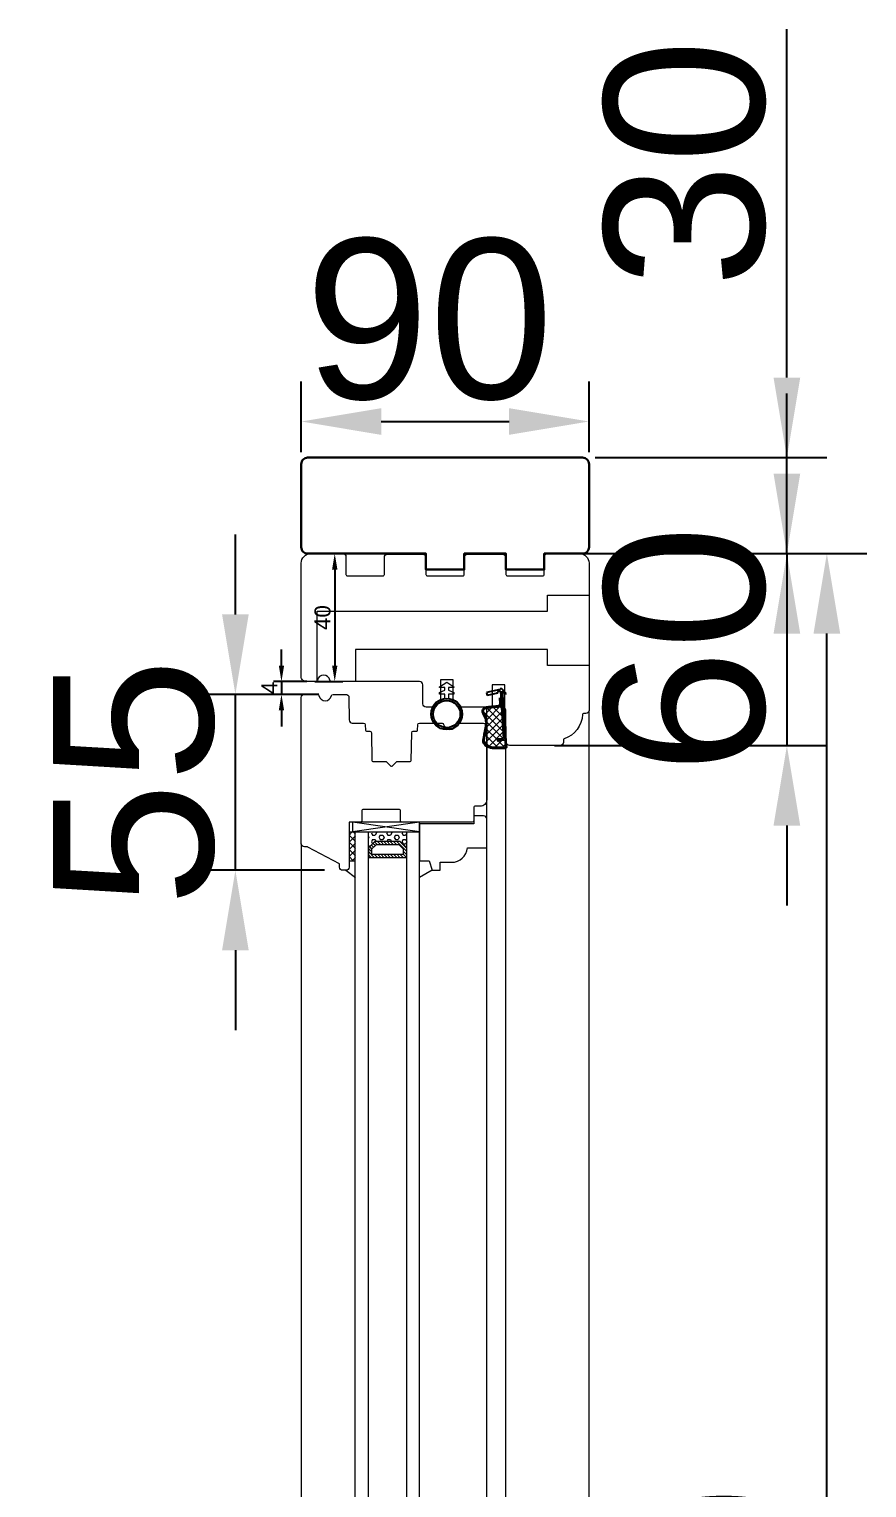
# Model space of a CAD drawing. Header units: millimetres. Extents: x 0 to 182016, y 11 to 3710.
# Drawn here: x 74926.2 to 75188.1, y 2467.4 to 2923.4 of the extents above; entities that cross this region are included whole.
import ezdxf

# ---------------------------------------------------------------- set-up
doc = ezdxf.new("R2010")
doc.units = ezdxf.units.MM
for name, color, linetype, lineweight in [('Matmenys', 10, 'Continuous', 20), ('OTHER', 251, 'Continuous', 13), ('Stakta', 7, 'Continuous', 25), ('Testinės profilio linijos', 7, 'Continuous', 5)]:
    doc.layers.add(name, color=color, linetype=linetype, lineweight=lineweight)
doc.layers.add('Stiklo paketas', color=7, linetype='Continuous')
doc.styles.get("Standard").update_dxf_attribs({"font": 'arial.ttf'})
doc.dimstyles.new('2', dxfattribs={"dimscale": 2, "dimtxt": 2.5, "dimasz": 2.5, "dimexe": 1.25, "dimexo": 0.625, "dimtad": 1, "dimtxsty": 'Standard', "dimcen": 2.5, "dimadec": 0, "dimazin": 0, "dimtfac": 1, "dimtmove": 0, "dimatfit": 3, "dimfxl": 1, "dimarcsym": 0})
doc.dimstyles.new('Padidinti matmenys', dxfattribs={"dimscale": 10, "dimtxt": 5, "dimasz": 2.5, "dimexe": 1.25, "dimexo": 0.625, "dimtad": 1, "dimdec": 1, "dimtxsty": 'Standard', "dimcen": 2.5, "dimadec": 0, "dimazin": 0, "dimtfac": 1, "dimtdec": 1, "dimtmove": 0, "dimatfit": 3, "dimfxl": 1, "dimarcsym": 0})

# ---------------------------------------------------------------- blocks, each defined once
blk = doc.blocks.new('*D1732')
at = {"layer": 'Defpoints', "color": 0, "transparency": 16777216}
for p in [(75019.77, 2759.45), (75014.27, 2719.45), (75021.76, 2719.45)]:
    blk.add_point(p, dxfattribs=at)
at = {"layer": 'Matmenys', "color": 0, "lineweight": -2, "transparency": 16777216}
for p, q in [((75021.02, 2759.45), (75024.26, 2759.45)), ((75021.76, 2754.45), (75021.76, 2724.45)), ((75015.52, 2719.45), (75024.26, 2719.45))]:
    blk.add_line(p, q, dxfattribs=at)
at = {"layer": 'Matmenys', "color": 0, "transparency": 16777216}
for points in [[(75020.93, 2754.45), (75022.6, 2754.45), (75021.76, 2759.45)], [(75020.93, 2724.45), (75022.6, 2724.45), (75021.76, 2719.45)]]:
    blk.add_solid(points, dxfattribs=at)
at = {"layer": 'Matmenys', "color": 0, "lineweight": 5, "transparency": 16777216, "insert": (75017.96, 2739.45), "char_height": 5, "attachment_point": 5, "rotation": 90}
blk.add_mtext('40', dxfattribs=at)
blk = doc.blocks.new('*D1733')
at = {"color": 0, "lineweight": -2, "transparency": 16777216}
for p, q in [((75163.14, 2784.45), (75163.14, 2809.45)), ((75099.02, 2759.45), (75175.64, 2759.45)), ((75163.14, 2759.45), (75163.14, 2699.45)), ((75090.52, 2699.45), (75175.64, 2699.45)), ((75163.14, 2674.45), (75163.14, 2649.45))]:
    blk.add_line(p, q, dxfattribs=at)
at = {"color": 0, "transparency": 16777216}
for points in [[(75158.97, 2784.45), (75167.31, 2784.45), (75163.14, 2759.45)], [(75158.97, 2674.45), (75167.31, 2674.45), (75163.14, 2699.45)]]:
    blk.add_solid(points, dxfattribs=at)
at = {"layer": 'Defpoints', "color": 0, "transparency": 16777216}
for p in [(75092.77, 2759.45), (75084.27, 2699.45), (75163.14, 2699.45)]:
    blk.add_point(p, dxfattribs=at)
at = {"color": 0, "lineweight": 5, "transparency": 16777216, "insert": (75131.36, 2729.45), "char_height": 50, "attachment_point": 5, "rotation": 90}
blk.add_mtext('60', dxfattribs=at)
blk = doc.blocks.new('*D1734')
at = {"color": 0, "lineweight": -2, "transparency": 16777216}
for p, q in [((74990.7, 2740.45), (74990.7, 2765.45)), ((75016.77, 2715.45), (74978.2, 2715.45)), ((74990.7, 2660.45), (74990.7, 2715.45)), ((75018.52, 2660.45), (74978.2, 2660.45)), ((74990.7, 2635.45), (74990.7, 2610.45))]:
    blk.add_line(p, q, dxfattribs=at)
at = {"color": 0, "transparency": 16777216}
for points in [[(74986.53, 2740.45), (74994.87, 2740.45), (74990.7, 2715.45)], [(74986.53, 2635.45), (74994.87, 2635.45), (74990.7, 2660.45)]]:
    blk.add_solid(points, dxfattribs=at)
at = {"layer": 'Defpoints', "color": 0, "transparency": 16777216}
for p in [(74990.7, 2715.45), (75023.02, 2715.45), (75024.77, 2660.45)]:
    blk.add_point(p, dxfattribs=at)
at = {"color": 0, "lineweight": 5, "transparency": 16777216, "insert": (74959.02, 2687.95), "char_height": 50, "attachment_point": 5, "rotation": 90}
blk.add_mtext('55', dxfattribs=at)
blk = doc.blocks.new('*D1735')
at = {"color": 0, "lineweight": -2, "transparency": 16777216}
for p, q in [((75011.28, 2791.19), (75011.28, 2813.24)), ((75101.27, 2791.19), (75101.27, 2813.24)), ((75036.28, 2800.74), (75076.27, 2800.74))]:
    blk.add_line(p, q, dxfattribs=at)
at = {"color": 0, "transparency": 16777216}
for points in [[(75036.28, 2804.9), (75036.28, 2796.57), (75011.28, 2800.74)], [(75076.27, 2804.9), (75076.27, 2796.57), (75101.27, 2800.74)]]:
    blk.add_solid(points, dxfattribs=at)
at = {"layer": 'Defpoints', "color": 0, "transparency": 16777216}
for p in [(75101.27, 2800.74), (75011.28, 2784.94), (75101.27, 2784.94)]:
    blk.add_point(p, dxfattribs=at)
at = {"color": 0, "lineweight": 5, "transparency": 16777216, "insert": (75051.28, 2832.52), "char_height": 50, "attachment_point": 5}
blk.add_mtext('90', dxfattribs=at)
blk = doc.blocks.new('*D1736')
at = {"layer": 'Defpoints', "color": 0, "transparency": 16777216}
for p in [(75014.27, 2719.45), (75005.1, 2715.45), (75014.52, 2715.45)]:
    blk.add_point(p, dxfattribs=at)
at = {"layer": 'Matmenys', "color": 0, "lineweight": -2, "transparency": 16777216}
for p, q in [((75005.1, 2724.45), (75005.1, 2729.45)), ((75013.02, 2719.45), (75002.6, 2719.45)), ((75005.1, 2719.45), (75005.1, 2715.45)), ((75013.27, 2715.45), (75002.6, 2715.45)), ((75005.1, 2710.45), (75005.1, 2705.45))]:
    blk.add_line(p, q, dxfattribs=at)
at = {"layer": 'Matmenys', "color": 0, "transparency": 16777216}
for points in [[(75004.27, 2724.45), (75005.93, 2724.45), (75005.1, 2719.45)], [(75004.27, 2710.45), (75005.93, 2710.45), (75005.1, 2715.45)]]:
    blk.add_solid(points, dxfattribs=at)
at = {"layer": 'Matmenys', "color": 0, "lineweight": 5, "transparency": 16777216, "insert": (75001.35, 2717.45), "char_height": 5, "attachment_point": 5, "rotation": 90}
blk.add_mtext('4', dxfattribs=at)
blk = doc.blocks.new('*D2083')
at = {"color": 0, "lineweight": -2, "transparency": 16777216}
for p, q in [((75104.53, 2759.45), (75188.14, 2759.45)), ((75175.64, 2084.43), (75175.64, 2734.45)), ((75107.52, 2059.43), (75188.14, 2059.43))]:
    blk.add_line(p, q, dxfattribs=at)
at = {"color": 0, "transparency": 16777216}
for points in [[(75171.47, 2734.45), (75179.81, 2734.45), (75175.64, 2759.45)], [(75171.47, 2084.43), (75179.81, 2084.43), (75175.64, 2059.43)]]:
    blk.add_solid(points, dxfattribs=at)
at = {"layer": 'Defpoints', "color": 0, "transparency": 16777216}
for p in [(75098.28, 2759.45), (75175.64, 2759.45), (75101.27, 2059.43)]:
    blk.add_point(p, dxfattribs=at)
at = {"color": 0, "lineweight": 5, "transparency": 16777216, "insert": (75143.86, 2409.44), "char_height": 50, "attachment_point": 5, "rotation": 90}
blk.add_mtext('700', dxfattribs=at)
blk = doc.blocks.new('*D2096')
at = {"color": 0, "lineweight": -2, "ltscale": 0.1, "transparency": 16777216}
for p, q in [((75163.14, 2814.45), (75163.14, 2923.37)), ((75103.19, 2789.45), (75175.64, 2789.45)), ((75163.14, 2759.45), (75163.14, 2789.45)), ((75103.19, 2759.45), (75175.64, 2759.45)), ((75163.14, 2734.45), (75163.14, 2709.45))]:
    blk.add_line(p, q, dxfattribs=at)
at = {"color": 0, "ltscale": 0.1, "transparency": 16777216}
for points in [[(75158.97, 2814.45), (75167.31, 2814.45), (75163.14, 2789.45)], [(75158.97, 2734.45), (75167.31, 2734.45), (75163.14, 2759.45)]]:
    blk.add_solid(points, dxfattribs=at)
at = {"layer": 'Defpoints', "color": 0, "ltscale": 0.1, "transparency": 16777216}
for p in [(75096.94, 2789.45), (75163.14, 2789.45), (75096.94, 2759.45)]:
    blk.add_point(p, dxfattribs=at)
at = {"color": 0, "ltscale": 0.1, "transparency": 16777216, "insert": (75131.34, 2881.41), "char_height": 50, "attachment_point": 5, "rotation": 90}
blk.add_mtext('30', dxfattribs=at)

msp = doc.modelspace()

# ---------------------------------------------------------------- hatches: boundary and pattern name
at = {"lineweight": 0, "ltscale": 0.5}
h = msp.add_hatch(dxfattribs=at)
h.set_pattern_fill('ANSI37', color=256, scale=0.5, style=0)
h.set_pattern_definition([(45, (75026.2718, 2675.952), (-1.12253, 1.12253), []), (135, (75026.2718, 2675.952), (-1.12253, -1.12253), [])])
h.paths.add_polyline_path([(75028.2718071, 2663.4520641), (75028.2718071, 2672.4520641), (75026.2718071, 2672.4520641), (75026.2718071, 2663.4520641)])
at = {"lineweight": 0}
h = msp.add_hatch(dxfattribs=at)
h.set_pattern_fill('HEX', color=256, scale=0.25, style=0)
h.set_pattern_definition([(360, (62124.8628, 21019.7231), (-7e-16, -1.374815), [0.79375, -1.5875]), (240, (62124.8628, 21019.7231), (-1.190624716, 0.6874075), [0.79375, -1.5875]), (300, (62125.6566, 21019.7231), (-1.190624716, -0.6874075), [0.79375, -1.5875])])
h.paths.add_polyline_path([(75032.271098, 2672.4520641), (75032.271098, 2667.4520641), (75034.271098, 2669.4520641), (75042.271098, 2669.4520641), (75044.271098, 2667.4520641), (75044.2718071, 2672.4520641)])
h = msp.add_hatch(dxfattribs=at)
h.set_pattern_fill('JIS_WOOD', color=256, style=0)
h.set_pattern_definition([(315, (62124.8628, 21019.7231), (-0.5, -0.5), [])])
h.paths.add_polyline_path([(75042.271098, 2669.4520641), (75034.271098, 2669.4520641), (75032.271098, 2667.4520641), (75032.271098, 2664.4520641), (75044.3076806, 2664.4343307), (75044.271098, 2667.4520641)])
h.paths.add_polyline_path([(75034.6853116, 2668.4520641), (75041.8568844, 2668.4520641), (75043.271098, 2667.0378505), (75043.271098, 2665.4520641), (75033.271098, 2665.4520641), (75033.271098, 2667.0378505)], flags=16)
at = {"layer": 'Matmenys'}
h = msp.add_hatch(dxfattribs=at)
h.set_pattern_fill('ANSI37', color=252, scale=0.5, angle=-180, style=0)
h.set_pattern_definition([(225, (-183910.4338, -1033160.9054), (1.1225320151, -1.1225320151), []), (315, (-183910.4338, -1033160.9054), (1.1225320151, 1.1225320151), [])])
edge = h.paths.add_edge_path()
edge.add_arc((75074.3915369, 2701.6605122), 0.1, 273.589345612, 363.589345612, ccw=False)
edge.add_line((75074.3977974, 2701.5607083), (75072.8501116, 2701.4636251))
edge.add_arc((75072.8657629, 2701.2141155), 0.25, 93.589345612, 273.589345612)
edge.add_line((75072.8814141, 2700.9646059), (75074.928119, 2701.0929916))
edge.add_arc((75074.9218585, 2701.1927954), 0.1, 273.589345612, 363.589345619)
edge.add_line((75075.0216624, 2701.1990559), (75075.0973054, 2701.2038009))
edge.add_line((75075.0973054, 2701.2038009), (75075.2216198, 2699.222))
edge.add_spline(control_points=[(75075.2216198, 2699.222), (75075.2098174, 2699.1428415), (75075.1986419, 2699.0728498), (75075.176848, 2698.989099), (75075.1674621, 2698.9655347), (75075.1547673, 2698.9416517), (75075.148518, 2698.933592), (75075.1229292, 2698.9091042), (75075.0936922, 2698.8902114), (75074.9893724, 2698.856508), (75074.9164402, 2698.8433861), (75074.6634572, 2698.8236839), (75074.449623, 2698.8341822), (75074.0071446, 2698.8535104), (75073.7878157, 2698.8579858), (75073.3679248, 2698.8590619), (75073.1648387, 2698.8560299), (75072.5746313, 2698.8433195), (75072.2065812, 2698.8301431), (75071.4533998, 2698.8304048), (75071.0766499, 2698.8489011), (75070.4835455, 2698.9520875), (75070.2559745, 2699.0119815), (75069.8588733, 2699.1650171), (75069.6870857, 2699.2477665), (75069.3459179, 2699.4517667), (75069.1797153, 2699.5718815), (75068.8885555, 2699.8393266), (75068.7649755, 2699.9870003), (75068.6052568, 2700.2681848), (75068.5577028, 2700.403481), (75068.4980979, 2700.7047799), (75068.4873946, 2700.8683799), (75068.5011384, 2701.4529767), (75068.5958927, 2701.9168923), (75068.7676349, 2702.8093884), (75068.8513295, 2703.2364686), (75069.0625158, 2704.3148172), (75069.1962499, 2704.9728678), (75069.3211759, 2705.9659697), (75069.3516698, 2706.2695709), (75069.3760052, 2706.8916145), (75069.3684645, 2707.2075185), (75069.2835801, 2707.7567268), (75069.2222415, 2707.9928102), (75069.0497812, 2708.3934616), (75068.9549327, 2708.5520941), (75068.7706643, 2708.8507529), (75068.6808068, 2708.9922102), (75068.5247237, 2709.293993), (75068.4547536, 2709.4590458), (75068.3350224, 2709.8241675), (75068.2920198, 2710.0251176), (75068.2681211, 2710.3645342), (75068.2813269, 2710.5065197), (75068.3413662, 2710.7017404), (75068.3781064, 2710.7670682), (75068.4866555, 2710.8937915), (75068.5587216, 2710.9529693), (75068.8228092, 2711.1100469), (75069.0639175, 2711.1915466), (75069.6143285, 2711.3081639), (75069.9225236, 2711.3446954), (75070.5187414, 2711.3979669), (75070.8062924, 2711.4171893), (75071.3367822, 2711.4605488), (75071.5850407, 2711.482685), (75071.989843, 2711.5188993), (75072.1472463, 2711.5329857), (75072.4711787, 2711.5611078), (75072.6494959, 2711.5761439), (75072.952363, 2711.6444289), (75073.070185, 2711.6800639), (75073.2826638, 2711.7756607), (75073.3765786, 2711.8288076), (75073.5217723, 2711.9474483), (75073.5767905, 2712.0030706), (75073.6658824, 2712.1268378), (75073.6987618, 2712.1904648), (75073.74693, 2712.3093289), (75073.7638112, 2712.3664059), (75073.7897552, 2712.4669863), (75073.7994727, 2712.5113819), (75073.8085087, 2712.5523782)], knot_values=[0, 0, 0, 0, 0.2245066002, 0.2245066002, 0.377043448, 0.377043448, 0.5295802957, 0.5295802957, 0.8082977366, 0.8082977366, 1.0870151774, 1.0870151774, 1.6244414062, 1.6244414062, 2.161867635, 2.161867635, 2.6992938638, 2.6992938638, 3.7741463214, 3.7741463214, 5.0334406395, 5.0334406395, 5.8656302806, 5.8656302806, 6.5060139406, 6.5060139406, 7.1463976006, 7.1463976006, 7.7996240151, 7.7996240151, 8.3563201169, 8.3563201169, 8.9130162187, 8.9130162187, 10.239934143, 10.239934143, 11.5668520673, 11.5668520673, 13.5970761059, 13.5970761059, 14.4582175179, 14.4582175179, 15.3193589298, 15.3193589298, 15.9856015553, 15.9856015553, 16.5061017172, 16.5061017172, 17.0266018791, 17.0266018791, 17.547102041, 17.547102041, 18.1672448488, 18.1672448488, 18.7176261004, 18.7176261004, 19.1465766047, 19.1465766047, 19.5755271091, 19.5755271091, 20.3898249977, 20.3898249977, 21.2041228863, 21.2041228863, 21.9655448497, 21.9655448497, 22.7269668131, 22.7269668131, 23.2229068178, 23.2229068178, 23.7188468224, 23.7188468224, 24.0184411081, 24.0184411081, 24.2549295987, 24.2549295987, 24.4119994701, 24.4119994701, 24.5501072405, 24.5501072405, 24.6882150108, 24.6882150108, 24.8099116426, 24.8099116426, 24.8099116426, 24.8099116426], degree=3, periodic=0)
edge.add_line((75073.8085087, 2712.5523782), (75074.4913407, 2701.6667727))

# ---------------------------------------------------------------- linework, layer by layer
for p, q in [((75073.529142, 2717.0060002), (75069.1820515, 2716.0225537)), ((75069.1820515, 2716.0225537), (75069.4027063, 2715.0472017)), ((75072.6227129, 2715.7756669), (75069.4027063, 2715.0472017)), ((75073.5608486, 2716.5005377), (75072.5123854, 2716.2633429)), ((75072.5123854, 2716.2633429), (75072.6227129, 2715.7756669)), ((75074.0189222, 2717.1845885), (75073.519903, 2717.1532861)), ((75073.519903, 2717.1532861), (75073.529142, 2717.0060002)), ((75073.5608486, 2716.5005377), (75074.4913407, 2701.6667727)), ((75075.0853869, 2716.1542473), (75074.0189222, 2717.1845885)), ((75074.0645423, 2716.4573198), (75075.0216624, 2701.1990559)), ((75075.1322849, 2715.4066066), (75074.0645423, 2716.4573198)), ((75075.0853869, 2716.1542473), (75075.1322849, 2715.4066066)), ((75074.3977974, 2701.5607083), (75072.8501116, 2701.4636251)), ((75074.928119, 2701.0929916), (75072.8814141, 2700.9646059)), ((75075.0216624, 2701.1990559), (75075.0973054, 2701.2038009))]:
    msp.add_line(p, q)
at = {"color": 1}
for p, q in [((75073.5155405, 2712.616951), (75073.405111, 2714.3774023)), ((75075.2216198, 2699.222), (75074.2659625, 2714.4569447)), ((75075.5183398, 2699.1777597), (75074.5570451, 2714.5025751))]:
    msp.add_line(p, q, dxfattribs=at)
at = {"lineweight": 0}
for p, q in [((75026.2718071, 2672.4520641), (75029.2718071, 2672.4520641)), ((75048.271098, 2672.4520641), (75027.271098, 2675.4520641)), ((75048.271098, 2675.4520641), (75027.271098, 2672.4520641)), ((75026.2718071, 2663.4520641), (75028.2718071, 2663.4520641)), ((75025.2718071, 2660.4520641), (75028.2718071, 2658.165399)), ((75052.2718071, 2660.4520641), (75048.2718071, 2658.165399))]:
    msp.add_line(p, q, dxfattribs=at)
at = {"lineweight": 5}
msp.add_line((75011.2718076, 2668.7680886), (75011.271807, 1133.8432256), dxfattribs=at)
at = {"lineweight": 30}
msp.add_lwpolyline([(75013.280572, 2759.4520644), (75049.5305728, 2759.4520644), (75050.280572, 2759.4520644), (75050.280572, 2754.4520644), (75062.280572, 2754.4520644), (75062.280572, 2759.4520644), (75074.5305728, 2759.4520644), (75075.280572, 2759.4520644), (75075.280572, 2754.4520644), (75087.280572, 2754.4520644), (75087.280572, 2759.4520644), (75099.280572, 2759.4520644, 0.4142135624), (75101.280572, 2761.4520644), (75101.280572, 2787.4520644), (75101.280572, 2787.4520644, 0.4142135624), (75099.280572, 2789.4520644), (75013.280572, 2789.4520644, 0.4142135624), (75011.280572, 2787.4520644), (75011.280572, 2761.4520644, 0.4142135624)], format="xyb", close=True, dxfattribs=at)
at = {"lineweight": 5}
msp.add_lwpolyline([(75016.28037, 2719.452064), (75016.28037, 2741.452064), (75088.280572, 2741.452064), (75088.280572, 2746.452064), (75101.280572, 2746.452064), (75101.280572, 2724.452064), (75088.280572, 2724.452064), (75088.280572, 2729.452064), (75028.28037, 2729.452064), (75028.28037, 2719.4520641)], dxfattribs=at)
at = {"lineweight": 0}
msp.add_lwpolyline([(75063.2718071, 2667.4520641), (75069.2718071, 2667.4520641), (75069.2718071, 2676.4520641, 0.4142135624), (75068.2718071, 2677.4520641), (75065.2718071, 2677.4520641), (75065.2718071, 2674.9520641), (75048.2718071, 2674.9520641), (75048.2718071, 2663.4520641), (75051.2718071, 2663.4520641), (75052.2718071, 2660.4520641), (75054.7718071, 2660.4520641), (75054.7718071, 2662.9520641), (75058.2968699, 2662.9520641, 0.3851703882), (75063.2718071, 2667.4520641)], format="xyb", dxfattribs=at)
for points in [[(75048.271098, 2675.4520641), (75027.271098, 2675.4520641), (75027.271098, 2672.4520641), (75048.271098, 2672.4520641)], [(75042.271098, 2669.4520641), (75034.271098, 2669.4520641), (75032.271098, 2667.4520641), (75032.271098, 2664.4520641), (75044.271098, 2664.4520641), (75044.271098, 2667.4520641)], [(75041.8568844, 2668.4520641), (75034.6853116, 2668.4520641), (75033.271098, 2667.0378505), (75033.271098, 2665.4520641), (75043.271098, 2665.4520641), (75043.271098, 2667.0378505)]]:
    msp.add_lwpolyline(points, close=True, dxfattribs=at)
at = {"color": 18, "linetype": 'ByBlock', "true_color": 0x000000}
for radius in [4.85, 4.25]:
    msp.add_circle((75056.7707415, 2709.2891727), radius, dxfattribs=at)
for centre, radius, start, end in [((75072.8657629, 2701.2141155), 0.25, 93.589345613, 273.589345613), ((75074.3915369, 2701.6605122), 0.1, 273.589345613, 3.589345609), ((75074.9218585, 2701.1927954), 0.1, 273.589345613, 3.589345609)]:
    msp.add_arc(centre, radius, start, end)
at = {"color": 1}
msp.add_spline([(75075.5183398, 2699.1777597), (75075.4278431, 2698.8162594), (75074.1539846, 2698.5467185), (75069.4616116, 2699.0351078), (75068.3716054, 2700.0783056), (75068.3529889, 2702.2417775), (75068.6833629, 2703.9398173), (75069.0302792, 2706.1052582), (75068.8308504, 2708.1419798), (75068.3546814, 2708.9702246), (75068.0744181, 2710.8247647), (75070.7865966, 2711.7172106), (75072.2654722, 2711.8443782), (75072.9527401, 2711.9623495), (75073.3946255, 2712.2645552), (75073.5155405, 2712.616951)], degree=3, dxfattribs=at)
msp.add_open_spline([(75075.2216198, 2699.222), (75075.2098174, 2699.1428415), (75075.1986419, 2699.0728498), (75075.176848, 2698.989099), (75075.1674621, 2698.9655347), (75075.1547673, 2698.9416517), (75075.148518, 2698.933592), (75075.1229292, 2698.9091042), (75075.0936922, 2698.8902114), (75074.9893724, 2698.856508), (75074.9164402, 2698.8433861), (75074.6634572, 2698.8236839), (75074.449623, 2698.8341822), (75074.0071446, 2698.8535104), (75073.7878157, 2698.8579858), (75073.3679248, 2698.8590619), (75073.1648387, 2698.8560299), (75072.5746313, 2698.8433195), (75072.2065812, 2698.8301431), (75071.4533998, 2698.8304048), (75071.0766499, 2698.8489011), (75070.4835455, 2698.9520875), (75070.2559745, 2699.0119815), (75069.8588733, 2699.1650171), (75069.6870857, 2699.2477665), (75069.3459179, 2699.4517667), (75069.1797153, 2699.5718815), (75068.8885555, 2699.8393266), (75068.7649755, 2699.9870003), (75068.6052568, 2700.2681848), (75068.5577028, 2700.403481), (75068.4980979, 2700.7047799), (75068.4873946, 2700.8683799), (75068.5011384, 2701.4529767), (75068.5958927, 2701.9168923), (75068.7676349, 2702.8093884), (75068.8513295, 2703.2364686), (75069.0625158, 2704.3148172), (75069.1962499, 2704.9728678), (75069.3211759, 2705.9659697), (75069.3516698, 2706.2695709), (75069.3760052, 2706.8916145), (75069.3684645, 2707.2075185), (75069.2835801, 2707.7567268), (75069.2222415, 2707.9928102), (75069.0497812, 2708.3934616), (75068.9549327, 2708.5520941), (75068.7706643, 2708.8507529), (75068.6808068, 2708.9922102), (75068.5247237, 2709.293993), (75068.4547536, 2709.4590458), (75068.3350224, 2709.8241675), (75068.2920198, 2710.0251176), (75068.2681211, 2710.3645342), (75068.2813269, 2710.5065197), (75068.3413662, 2710.7017404), (75068.3781064, 2710.7670682), (75068.4866555, 2710.8937915), (75068.5587216, 2710.9529693), (75068.8228092, 2711.1100469), (75069.0639175, 2711.1915466), (75069.6143285, 2711.3081639), (75069.9225236, 2711.3446954), (75070.5187414, 2711.3979669), (75070.8062924, 2711.4171893), (75071.3367822, 2711.4605488), (75071.5850407, 2711.482685), (75071.989843, 2711.5188993), (75072.1472463, 2711.5329857), (75072.4711787, 2711.5611078), (75072.6494959, 2711.5761439), (75072.952363, 2711.6444289), (75073.070185, 2711.6800639), (75073.2826638, 2711.7756607), (75073.3765786, 2711.8288076), (75073.5217723, 2711.9474483), (75073.5767905, 2712.0030706), (75073.6658824, 2712.1268378), (75073.6987618, 2712.1904648), (75073.74693, 2712.3093289), (75073.7638112, 2712.3664059), (75073.7897552, 2712.4669863), (75073.7994727, 2712.5113819), (75073.8085087, 2712.5523782)], degree=3, knots=[0, 0, 0, 0, 0.2245066002, 0.2245066002, 0.377043448, 0.377043448, 0.5295802957, 0.5295802957, 0.8082977366, 0.8082977366, 1.0870151774, 1.0870151774, 1.6244414062, 1.6244414062, 2.161867635, 2.161867635, 2.6992938638, 2.6992938638, 3.7741463214, 3.7741463214, 5.0334406395, 5.0334406395, 5.8656302806, 5.8656302806, 6.5060139406, 6.5060139406, 7.1463976006, 7.1463976006, 7.7996240151, 7.7996240151, 8.3563201169, 8.3563201169, 8.9130162187, 8.9130162187, 10.239934143, 10.239934143, 11.5668520673, 11.5668520673, 13.5970761059, 13.5970761059, 14.4582175179, 14.4582175179, 15.3193589298, 15.3193589298, 15.9856015553, 15.9856015553, 16.5061017172, 16.5061017172, 17.0266018791, 17.0266018791, 17.547102041, 17.547102041, 18.1672448488, 18.1672448488, 18.7176261004, 18.7176261004, 19.1465766047, 19.1465766047, 19.5755271091, 19.5755271091, 20.3898249977, 20.3898249977, 21.2041228863, 21.2041228863, 21.9655448497, 21.9655448497, 22.7269668131, 22.7269668131, 23.2229068178, 23.2229068178, 23.7188468224, 23.7188468224, 24.0184411081, 24.0184411081, 24.2549295987, 24.2549295987, 24.4119994701, 24.4119994701, 24.5501072405, 24.5501072405, 24.6882150108, 24.6882150108, 24.8099116426, 24.8099116426, 24.8099116426, 24.8099116426], dxfattribs=at)
at = {"layer": 'OTHER'}
msp.add_lwpolyline([(75056.1607154, 2714.0923825), (75056.1607154, 2715.5082914), (75054.515434, 2715.5082914), (75054.515434, 2716.0339735), (75056.1607154, 2716.7773145), (75056.1607154, 2717.5699341), (75054.515434, 2717.5699341), (75054.515434, 2717.7888249), (75056.7707415, 2719.2917062), (75059.0260491, 2717.7888249), (75059.0260491, 2717.5699341), (75057.3807677, 2717.5699341), (75057.3807677, 2716.7773145), (75059.0260491, 2716.0339735), (75059.0260491, 2715.5082914), (75057.3807677, 2715.5082914), (75057.3807677, 2714.0923825)], dxfattribs=at)
at = {"layer": 'Stakta', "color": 18, "lineweight": 5, "true_color": 0x000000}
for points in [[(75061.5839135, 2711.4520641, -0.2720281141), (75061.1471492, 2711.7086776, 0.164173551), (75058.7795065, 2713.8573888), (75058.7795065, 2719.9520641), (75054.7795065, 2719.9520641), (75054.7795065, 2713.8573888, 0.164173551), (75052.4118637, 2711.7086776, -0.2720281141), (75051.9750994, 2711.4520641), (75050.3416982, 2711.4520641, -0.4116598905), (75049.3417362, 2712.4433375), (75049.2892227, 2718.4607906, 0.4116598905), (75048.2892608, 2719.4520641), (75020.7300617, 2719.4520641, -0.3563939587), (75020.2401638, 2719.8520641, 0.8164965809), (75016.3209802, 2719.8520641, -0.3563939587), (75015.8310823, 2719.4520641), (75012.780572, 2719.4520641, -0.4142135624), (75011.280572, 2720.9520641), (75011.280572, 2756.4520644, -0.4142135624), (75014.280572, 2759.4520644), (75024.280572, 2759.4520644, -0.4142135624), (75025.280572, 2758.4520644), (75025.280572, 2752.9520644, 0.4142135624), (75025.780572, 2752.4520644), (75036.780572, 2752.4520644, 0.4142135624), (75037.280572, 2752.9520644), (75037.280572, 2758.2520644, -0.4142135624), (75038.280572, 2759.2520644), (75049.280572, 2759.2520644, -0.4142135624), (75050.280572, 2758.2520644), (75050.280572, 2752.9520644, 0.4142135624), (75050.780572, 2752.4520644), (75061.780572, 2752.4520644, 0.4142135624), (75062.280572, 2752.9520644), (75062.280572, 2758.2520644, -0.4142135624), (75063.280572, 2759.2520644), (75074.280572, 2759.2520644, -0.4142135624), (75075.280572, 2758.2520644), (75075.280572, 2752.9520644, 0.4142135624), (75075.780572, 2752.4520644), (75086.780572, 2752.4520644, 0.4142135624), (75087.280572, 2752.9520644), (75087.280572, 2758.4520644, -0.4142135624), (75088.280572, 2759.4520644), (75098.280572, 2759.4520644, -0.4142135624), (75101.280572, 2756.4520644), (75101.280572, 2710.4520641, -0.4142135624), (75100.280572, 2709.4520641), (75099.5712453, 2709.4520641, 0.4001549105), (75099.2715943, 2709.1665295, -0.3090857966), (75093.483311, 2701.5172188, 0.3199404334), (75093.2786812, 2701.2353957), (75093.271769, 2700.4433375, -0.4116598905), (75092.2718071, 2699.4520641), (75076.3766056, 2699.4520641, -0.4116598905), (75075.3766437, 2700.4433375), (75075.2892227, 2710.4607906, 0.2023892741), (75074.980572, 2711.1746212), (75074.980572, 2718.4520641), (75070.980572, 2718.4520641), (75070.980572, 2711.4520641)], [(75031.6615137, 2703.9520641), (75032.7146353, 2703.9520641, -0.4091108014), (75033.2145592, 2703.4607903), (75033.3666619, 2694.7468283, 0.4091108014), (75033.6666162, 2694.4520641), (75037.6904362, 2694.4520641, -0.1989123674), (75038.0439896, 2694.3056175), (75039.309675, 2693.039932, 0.4142135624), (75039.7339391, 2693.039932), (75040.9996245, 2694.3056175, -0.1989123674), (75041.3531779, 2694.4520641), (75045.3769979, 2694.4520641, 0.4091108014), (75045.6769522, 2694.7468283), (75045.829055, 2703.4607903, -0.4091108014), (75046.3289788, 2703.9520641), (75047.3821004, 2703.9520641, 0.4040262259), (75047.6819177, 2704.2415942), (75047.7422579, 2705.9695138, -0.4040262258), (75048.2419534, 2706.4520641), (75055.3223173, 2706.4520641, -0.3563939587), (75055.8122153, 2706.0520641, 0.8164965809), (75059.7313988, 2706.0520641, -0.3563939587), (75060.2212968, 2706.4520641), (75068.2718071, 2706.4520641, -0.4142135624), (75069.2718071, 2705.4520641), (75069.2718071, 2682.4520641, -0.4142135624), (75067.2718071, 2680.4520641), (75065.5692004, 2680.4520641, 0.4116598905), (75065.2692118, 2680.154682), (75065.2324981, 2675.9477008, -0.4116598905), (75064.7325171, 2675.4520641), (75042.8023701, 2675.4520641, -0.4116598905), (75042.3023892, 2675.9477008), (75042.2744023, 2679.154682, 0.4116598905), (75041.9744137, 2679.4520641), (75030.5692004, 2679.4520641, 0.4116598905), (75030.2692118, 2679.154682), (75030.2412249, 2675.9477008, -0.4116598905), (75029.741244, 2675.4520641), (75026.2718071, 2675.4520641), (75026.2718071, 2661.4520641, -0.4142135624), (75025.2718071, 2660.4520641), (75024.280572, 2660.4520641, -0.4116598905), (75023.2806101, 2661.4433375), (75023.2718071, 2662.4520641), (75013.3818788, 2667.7106322, 0.1227845609), (75013.1471431, 2667.7691584), (75012.2718071, 2667.7691584, -0.4142135624), (75011.2718071, 2668.7691584), (75011.2718071, 2714.4520641, -0.4142135624), (75012.2718071, 2715.4520641), (75016.3223173, 2715.4520641, -0.3563939587), (75016.8122153, 2715.0520641, 0.8164965809), (75020.7313988, 2715.0520641, -0.3563939587), (75021.2212968, 2715.4520641), (75025.201954, 2715.4520641, -0.4116598905), (75026.201916, 2714.4607906), (75026.2631563, 2707.4433375, 0.4116598905), (75027.2631183, 2706.4520641), (75030.8016437, 2706.4520641, -0.4040361542), (75031.3013562, 2705.9695138), (75031.3616964, 2704.2415942, 0.4040262258)]]:
    msp.add_lwpolyline(points, format="xyb", close=True, dxfattribs=at)
at = {"layer": 'Stiklo paketas', "lineweight": 5}
for p, q in [((75028.1576905, 2121.2266087), (75028.1010226, 2672.4520641)), ((75032.2720645, 2121.2266087), (75032.2720645, 2672.4520641)), ((75044.2720645, 2121.2266087), (75044.2720645, 2672.4520641)), ((75048.2720645, 2121.2266087), (75048.2720645, 2672.4520641))]:
    msp.add_line(p, q, dxfattribs=at)
at = {"layer": 'Testinės profilio linijos', "lineweight": 5}
for p, q in [((75069.2718079, 2126.2266087), (75069.2718079, 2711.4520641)), ((75075.271807, 2084.2950769), (75075.271807, 2710.6380825)), ((75101.2718072, 1092.3277822), (75101.271806, 2710.3199464))]:
    msp.add_line(p, q, dxfattribs=at)

# ---------------------------------------------------------------- dimensions: what is measured, and where the dimension line sits
at = {"color": 1, "ltscale": 0.1}
dim = msp.add_linear_dim(base=(75163.1397909, 2789.4520644), p1=(75096.9360837, 2759.4520644), p2=(75096.9360837, 2789.4520644), angle=90, dimstyle='Padidinti matmenys', dxfattribs=at)
dim.commit()
dim.dimension.update_dxf_attribs({"geometry": '*D2096', "text_midpoint": (75131.3440883, 2881.4114778)})
at = {"color": 1, "lineweight": 5}
dim = msp.add_linear_dim(base=(75101.2718071, 2800.7374352), p1=(75011.280572, 2784.935407), p2=(75101.2718071, 2784.9354067), dimstyle='Padidinti matmenys', dxfattribs=at)
dim.commit()
dim.dimension.update_dxf_attribs({"geometry": '*D1735', "text_midpoint": (75051.2761895, 2800.7374352), "dimtype": 160})
for base, p1, p2, picture, middle in [((75163.1397909, 2699.4520641), (75092.7718071, 2759.4520641), (75084.2718071, 2699.4520641), '*D1733', (75163.1397909, 2729.4520641)), ((74990.7003035, 2715.4520641), (75024.7718071, 2660.4520641), (75023.0218071, 2715.4520641), '*D1734', (74990.7003035, 2687.9520641))]:
    dim = msp.add_linear_dim(base=base, p1=p1, p2=p2, angle=90, dimstyle='Padidinti matmenys', dxfattribs=at)
    dim.commit()
    dim.dimension.update_dxf_attribs({"geometry": picture, "text_midpoint": middle, "dimtype": 160})
dim = msp.add_linear_dim(base=(75175.6397909, 2759.4520644), p1=(75101.2718063, 2059.4266087), p2=(75098.280572, 2759.4520644), angle=90, dimstyle='Padidinti matmenys', dxfattribs=at)
dim.commit()
dim.dimension.update_dxf_attribs({"geometry": '*D2083', "text_midpoint": (75143.8611415, 2409.4393365)})
at = {"layer": 'Matmenys', "lineweight": 5}
for base, p1, p2, picture, middle in [((75021.7648492, 2719.4520641), (75019.7718071, 2759.4520641), (75014.2718071, 2719.4520641), '*D1732', (75021.7648492, 2739.4520641)), ((75005.099415, 2715.4520641), (75014.2718071, 2719.4520641), (75014.5218071, 2715.4520641), '*D1736', (75005.099415, 2717.4520641))]:
    dim = msp.add_linear_dim(base=base, p1=p1, p2=p2, angle=90, dimstyle='2', dxfattribs=at)
    dim.commit()
    dim.dimension.update_dxf_attribs({"geometry": picture, "text_midpoint": middle, "dimtype": 160})

doc.saveas('drawing.dxf')
